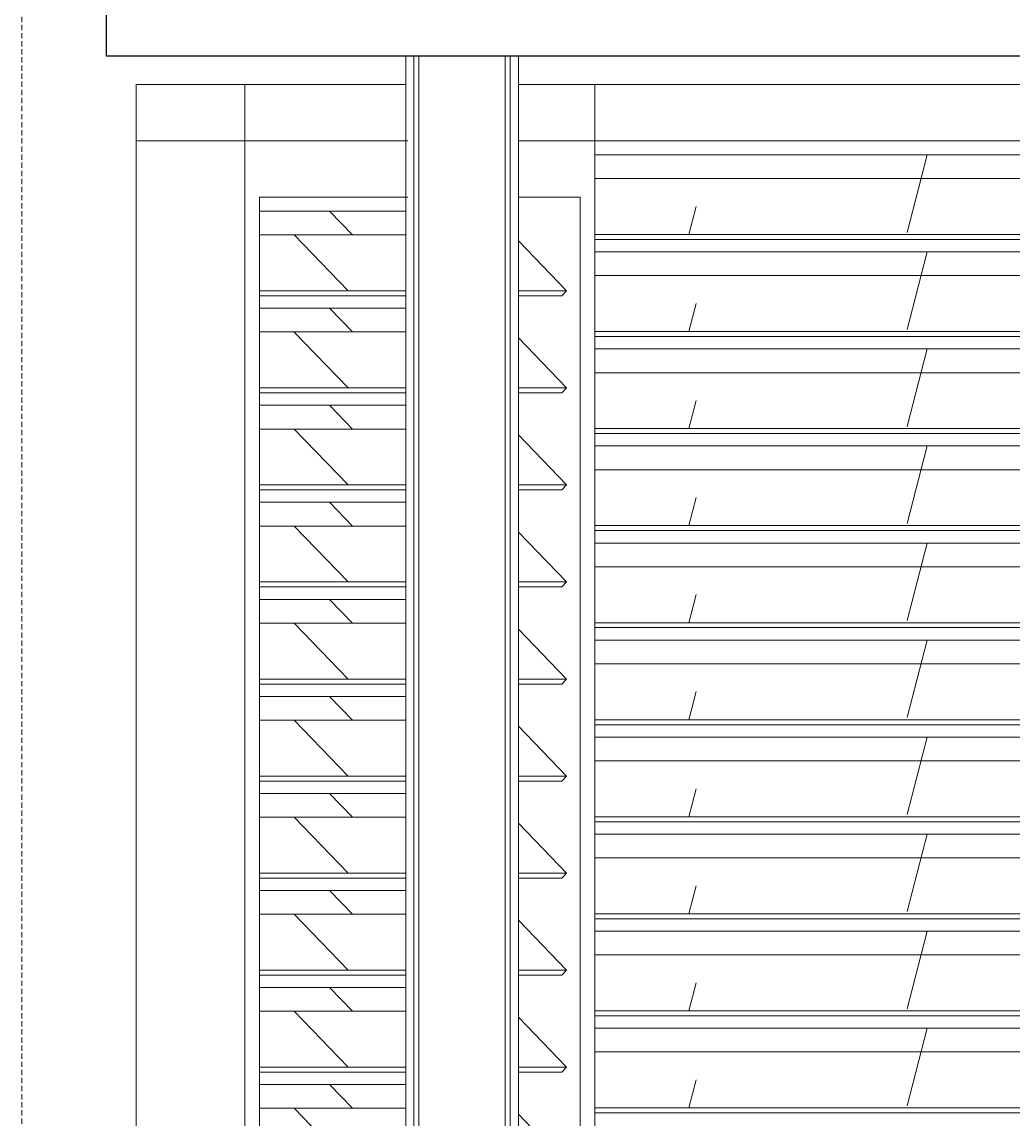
# Model space of a CAD drawing. Header units: inches. Extents: x -675 to 994, y 1246 to 1805.
# Drawn here: x -392.58 to -357.39, y 1519.52 to 1558.46 of the extents above; entities that cross this region are included whole.
import ezdxf

# ---------------------------------------------------------------- set-up
doc = ezdxf.new("R2010")
doc.units = ezdxf.units.IN
doc.header["$MEASUREMENT"] = 0
doc.linetypes.add('ALA - WALL BELOW', pattern=[0.28125, 0.1875, -0.09375])
for name, color, linetype, lineweight in [('A-DETL', 90, 'Continuous', 13), ('A-GENM', 13, 'Continuous', 18), ('A-ROOF', 132, 'Continuous', 25), ('S-COLS', 52, 'Continuous', 18)]:
    doc.layers.add(name, color=color, linetype=linetype, lineweight=lineweight)

# ---------------------------------------------------------------- blocks, each defined once
blk = doc.blocks.new('HSS - 4X4X1_2-3965038-Section F')
at = {"layer": 'S-COLS', "color": 10}
for p, q in [((-378.488, 1557.24), (-378.488, 1482.24)), ((-375.418, 1482.24), (-375.418, 1557.24))]:
    blk.add_line(p, q, dxfattribs=at)
blk = doc.blocks.new('STRUCT_rvt-1-Section F')
at = {"layer": 'S-COLS', "color": 10}
for p, q in [((-378.953, 1557.24), (-378.953, 1482.24)), ((-374.953, 1482.24), (-374.953, 1557.24))]:
    blk.add_line(p, q, dxfattribs=at)
at = {"color": 90, "lineweight": 30}
blk.add_blockref('HSS - 4X4X1_2-3965038-Section F', (0, 0), dxfattribs=at)
blk = doc.blocks.new('Shutters frame - 45 Louver - operable-5393396-Section F')
at = {"layer": 'A-GENM', "lineweight": 13}
h = blk.add_hatch(dxfattribs=at)
h.set_pattern_fill('FP_44', color=256, style=0, pattern_type=2)
h.set_pattern_definition([(0, (-380.846, 1550.894), (-2.732, 2.828), []), (134.007, (-380.846, 1550.894), (-7.5342, 5.65675), [3.932, -27.527]), (134.007, (-379.437, 1553.723), (-7.5342, 5.65675), [3.932, -27.527])])
h.paths.add_polyline_path([(-379.428, 1548.914), (-378.953, 1548.914), (-378.953, 1551.743), (-384.147, 1551.743), (-384.147, 1548.914), (-379.504, 1548.914)], flags=0)
h.paths.add_polyline_path([(-373.239, 1548.914), (-374.953, 1550.688), (-374.953, 1548.914), (-374.163, 1548.914)], flags=0)
h = blk.add_hatch(dxfattribs=at)
h.set_pattern_fill('FP_43', color=256, style=0, pattern_type=2)
h.set_pattern_definition([(180, (-379.565, 1548.26), (-2.732, -2.828), []), (225.993, (-379.565, 1548.26), (-3.39347, -5.6564), [3.932, -27.527]), (225.993, (-386.438, 1545.432), (-3.39347, -5.65641), [3.932, -27.527])])
h.paths.add_polyline_path([(-374.163, 1548.737), (-373.41, 1548.737), (-373.239, 1548.914), (-374.953, 1548.914), (-374.953, 1548.737)], flags=0)
h.paths.add_polyline_path([(-378.953, 1548.737), (-378.953, 1548.914), (-384.147, 1548.914), (-384.147, 1548.737), (-379.195, 1548.737)], flags=0)
h = blk.add_hatch(dxfattribs=at)
h.set_pattern_fill('FP_10', color=256, style=0, pattern_type=2)
h.set_pattern_definition([(0, (-380.846, 1547.45), (-2.732, 2.828), []), (134.007, (-380.846, 1547.45), (-7.5342, 5.65675), [3.932, -27.527]), (134.007, (-379.437, 1550.278), (-7.5342, 5.65675), [3.932, -27.527])])
h.paths.add_polyline_path([(-384.147, 1545.47), (-378.953, 1545.47), (-378.953, 1548.298), (-384.147, 1548.298), (-384.147, 1547.508)], flags=0)
h.paths.add_polyline_path([(-374.953, 1545.47), (-373.239, 1545.47), (-374.953, 1547.244)], flags=0)
h = blk.add_hatch(dxfattribs=at)
h.set_pattern_fill('FP_9', color=256, style=0, pattern_type=2)
h.set_pattern_definition([(180, (-379.565, 1544.816), (-2.732, -2.828), []), (225.993, (-379.565, 1544.816), (-3.39347, -5.6564), [3.932, -27.527]), (225.993, (-386.438, 1541.987), (-3.39347, -5.65641), [3.932, -27.527])])
h.paths.add_polyline_path([(-374.163, 1545.293), (-373.41, 1545.293), (-373.239, 1545.47), (-374.953, 1545.47), (-374.953, 1545.293)], flags=0)
h.paths.add_polyline_path([(-378.953, 1545.293), (-378.953, 1545.47), (-384.147, 1545.47), (-384.147, 1545.293), (-379.195, 1545.293)], flags=0)
h = blk.add_hatch(dxfattribs=at)
h.set_pattern_fill('FP_12', color=256, style=0, pattern_type=2)
h.set_pattern_definition([(0, (-380.846, 1544.005), (-2.732, 2.828), []), (134.007, (-380.846, 1544.005), (-7.5342, 5.65675), [3.932, -27.527]), (134.007, (-379.437, 1546.834), (-7.5342, 5.65675), [3.932, -27.527])])
h.paths.add_polyline_path([(-379.263, 1542.025), (-378.953, 1542.025), (-378.953, 1544.854), (-384.147, 1544.854), (-384.147, 1542.025), (-379.428, 1542.025)], flags=0)
h.paths.add_polyline_path([(-373.239, 1542.025), (-374.953, 1543.799), (-374.953, 1542.025), (-374.163, 1542.025)], flags=0)
h = blk.add_hatch(dxfattribs=at)
h.set_pattern_fill('FP_11', color=256, style=0, pattern_type=2)
h.set_pattern_definition([(180, (-379.565, 1541.371), (-2.732, -2.828), []), (225.993, (-379.565, 1541.371), (-3.39347, -5.6564), [3.932, -27.527]), (225.993, (-386.438, 1538.543), (-3.39347, -5.65641), [3.932, -27.527])])
h.paths.add_polyline_path([(-374.163, 1541.849), (-373.41, 1541.849), (-373.239, 1542.025), (-374.953, 1542.025), (-374.953, 1541.849)], flags=0)
h.paths.add_polyline_path([(-378.953, 1541.849), (-378.953, 1542.025), (-384.147, 1542.025), (-384.147, 1541.849), (-379.195, 1541.849)], flags=0)
h = blk.add_hatch(dxfattribs=at)
h.set_pattern_fill('FP_14', color=256, style=0, pattern_type=2)
h.set_pattern_definition([(0, (-380.846, 1540.561), (-2.732, 2.828), []), (134.007, (-380.846, 1540.561), (-7.5342, 5.65675), [3.932, -27.527]), (134.007, (-379.437, 1543.389), (-7.5342, 5.65675), [3.932, -27.527])])
h.paths.add_polyline_path([(-384.147, 1538.581), (-378.953, 1538.581), (-378.953, 1541.409), (-384.147, 1541.409), (-384.147, 1538.649)], flags=0)
h.paths.add_polyline_path([(-374.163, 1538.581), (-373.239, 1538.581), (-374.953, 1540.355), (-374.953, 1538.581)], flags=0)
h = blk.add_hatch(dxfattribs=at)
h.set_pattern_fill('FP_13', color=256, style=0, pattern_type=2)
h.set_pattern_definition([(180, (-379.565, 1537.927), (-2.732, -2.828), []), (225.993, (-379.565, 1537.927), (-3.39347, -5.6564), [3.932, -27.527]), (225.993, (-386.438, 1535.098), (-3.39347, -5.65641), [3.932, -27.527])])
h.paths.add_polyline_path([(-374.163, 1538.404), (-373.41, 1538.404), (-373.239, 1538.581), (-374.953, 1538.581), (-374.953, 1538.404)], flags=0)
h.paths.add_polyline_path([(-378.953, 1538.404), (-378.953, 1538.581), (-384.147, 1538.581), (-384.147, 1538.404), (-379.195, 1538.404)], flags=0)
h = blk.add_hatch(dxfattribs=at)
h.set_pattern_fill('FP_16', color=256, style=0, pattern_type=2)
h.set_pattern_definition([(0, (-380.846, 1537.116), (-2.732, 2.828), []), (134.007, (-380.846, 1537.116), (-7.5342, 5.65675), [3.932, -27.527]), (134.007, (-379.437, 1539.945), (-7.5342, 5.65675), [3.932, -27.527])])
h.paths.add_polyline_path([(-379.428, 1535.136), (-378.953, 1535.136), (-378.953, 1537.965), (-384.147, 1537.965), (-384.147, 1535.136), (-379.504, 1535.136)], flags=0)
h.paths.add_polyline_path([(-373.239, 1535.136), (-374.953, 1536.91), (-374.953, 1535.136), (-374.163, 1535.136)], flags=0)
h = blk.add_hatch(dxfattribs=at)
h.set_pattern_fill('FP_15', color=256, style=0, pattern_type=2)
h.set_pattern_definition([(180, (-379.565, 1534.482), (-2.732, -2.828), []), (225.993, (-379.565, 1534.482), (-3.39347, -5.6564), [3.932, -27.527]), (225.993, (-386.438, 1531.654), (-3.39347, -5.65641), [3.932, -27.527])])
h.paths.add_polyline_path([(-374.163, 1534.96), (-373.41, 1534.96), (-373.239, 1535.136), (-374.953, 1535.136), (-374.953, 1534.96)], flags=0)
h.paths.add_polyline_path([(-378.953, 1534.96), (-378.953, 1535.136), (-384.147, 1535.136), (-384.147, 1534.96), (-379.195, 1534.96)], flags=0)
h = blk.add_hatch(dxfattribs=at)
h.set_pattern_fill('FP_18', color=256, style=0, pattern_type=2)
h.set_pattern_definition([(0, (-380.846, 1533.672), (-2.732, 2.828), []), (134.007, (-380.846, 1533.672), (-7.5342, 5.65675), [3.932, -27.527]), (134.007, (-379.437, 1536.5), (-7.5342, 5.65675), [3.932, -27.527])])
h.paths.add_polyline_path([(-384.147, 1531.692), (-378.953, 1531.692), (-378.953, 1534.52), (-384.147, 1534.52)], flags=0)
h.paths.add_polyline_path([(-373.239, 1531.692), (-374.953, 1533.466), (-374.953, 1531.692), (-374.163, 1531.692)], flags=0)
h = blk.add_hatch(dxfattribs=at)
h.set_pattern_fill('FP_17', color=256, style=0, pattern_type=2)
h.set_pattern_definition([(180, (-379.565, 1531.038), (-2.732, -2.828), []), (225.993, (-379.565, 1531.038), (-3.39347, -5.6564), [3.932, -27.527]), (225.993, (-386.438, 1528.209), (-3.39347, -5.65641), [3.932, -27.527])])
h.paths.add_polyline_path([(-374.163, 1531.515), (-373.41, 1531.515), (-373.239, 1531.692), (-374.953, 1531.692), (-374.953, 1531.515)], flags=0)
h.paths.add_polyline_path([(-378.953, 1531.515), (-378.953, 1531.692), (-384.147, 1531.692), (-384.147, 1531.515), (-379.195, 1531.515)], flags=0)
h = blk.add_hatch(dxfattribs=at)
h.set_pattern_fill('FP_20', color=256, style=0, pattern_type=2)
h.set_pattern_definition([(0, (-380.846, 1530.227), (-2.732, 2.828), []), (134.007, (-380.846, 1530.227), (-7.5342, 5.65675), [3.932, -27.527]), (134.007, (-379.437, 1533.056), (-7.5342, 5.65675), [3.932, -27.527])])
h.paths.add_polyline_path([(-373.239, 1528.248), (-374.953, 1530.022), (-374.953, 1528.248), (-374.163, 1528.248)], flags=0)
h.paths.add_polyline_path([(-378.953, 1528.248), (-378.953, 1531.076), (-384.147, 1531.076), (-384.147, 1528.248), (-379.104, 1528.248)], flags=0)
h = blk.add_hatch(dxfattribs=at)
h.set_pattern_fill('FP_19', color=256, style=0, pattern_type=2)
h.set_pattern_definition([(180, (-379.565, 1527.593), (-2.732, -2.828), []), (225.993, (-379.565, 1527.593), (-3.39347, -5.6564), [3.932, -27.527]), (225.993, (-386.438, 1524.765), (-3.39347, -5.65641), [3.932, -27.527])])
h.paths.add_polyline_path([(-374.163, 1528.071), (-373.41, 1528.071), (-373.239, 1528.248), (-374.953, 1528.248), (-374.953, 1528.071)], flags=0)
h.paths.add_polyline_path([(-378.953, 1528.071), (-378.953, 1528.248), (-384.147, 1528.248), (-384.147, 1528.071), (-379.195, 1528.071)], flags=0)
h = blk.add_hatch(dxfattribs=at)
h.set_pattern_fill('FP_22', color=256, style=0, pattern_type=2)
h.set_pattern_definition([(0, (-380.846, 1526.783), (-2.732, 2.828), []), (134.007, (-380.846, 1526.783), (-7.5342, 5.65675), [3.932, -27.527]), (134.007, (-379.437, 1529.611), (-7.5342, 5.65675), [3.932, -27.527])])
h.paths.add_polyline_path([(-379.428, 1524.803), (-378.953, 1524.803), (-378.953, 1527.631), (-384.147, 1527.631), (-384.147, 1524.803), (-379.504, 1524.803)], flags=0)
h.paths.add_polyline_path([(-374.163, 1524.803), (-373.239, 1524.803), (-374.953, 1526.577), (-374.953, 1524.803)], flags=0)
h = blk.add_hatch(dxfattribs=at)
h.set_pattern_fill('FP_21', color=256, style=0, pattern_type=2)
h.set_pattern_definition([(180, (-379.565, 1524.149), (-2.732, -2.828), []), (225.993, (-379.565, 1524.149), (-3.39347, -5.6564), [3.932, -27.527]), (225.993, (-386.438, 1521.321), (-3.39347, -5.65641), [3.932, -27.527])])
h.paths.add_polyline_path([(-374.163, 1524.626), (-373.41, 1524.626), (-373.239, 1524.803), (-374.953, 1524.803), (-374.953, 1524.626)], flags=0)
h.paths.add_polyline_path([(-378.953, 1524.626), (-378.953, 1524.803), (-384.147, 1524.803), (-384.147, 1524.626), (-379.195, 1524.626)], flags=0)
h = blk.add_hatch(dxfattribs=at)
h.set_pattern_fill('FP_24', color=256, style=0, pattern_type=2)
h.set_pattern_definition([(0, (-380.846, 1523.339), (-2.732, 2.828), []), (134.007, (-380.846, 1523.339), (-7.5342, 5.65675), [3.932, -27.527]), (134.007, (-379.437, 1526.167), (-7.5342, 5.65675), [3.932, -27.527])])
h.paths.add_polyline_path([(-379.428, 1521.359), (-378.953, 1521.359), (-378.953, 1524.187), (-384.147, 1524.187), (-384.147, 1521.359), (-379.504, 1521.359)], flags=0)
h.paths.add_polyline_path([(-373.239, 1521.359), (-374.953, 1523.133), (-374.953, 1521.359), (-374.163, 1521.359)], flags=0)
h = blk.add_hatch(dxfattribs=at)
h.set_pattern_fill('FP_23', color=256, style=0, pattern_type=2)
h.set_pattern_definition([(180, (-379.565, 1520.705), (-2.732, -2.828), []), (225.993, (-379.565, 1520.705), (-3.39347, -5.6564), [3.932, -27.527]), (225.993, (-386.438, 1517.876), (-3.39347, -5.65641), [3.932, -27.527])])
h.paths.add_polyline_path([(-374.163, 1521.182), (-373.41, 1521.182), (-373.239, 1521.359), (-374.953, 1521.359), (-374.953, 1521.182)], flags=0)
h.paths.add_polyline_path([(-378.953, 1521.182), (-378.953, 1521.359), (-384.147, 1521.359), (-384.147, 1521.182), (-379.195, 1521.182)], flags=0)
h = blk.add_hatch(dxfattribs=at)
h.set_pattern_fill('FP_26', color=256, style=0, pattern_type=2)
h.set_pattern_definition([(0, (-380.846, 1519.894), (-2.732, 2.828), []), (134.007, (-380.846, 1519.894), (-7.5342, 5.65675), [3.932, -27.527]), (134.007, (-379.437, 1522.723), (-7.5342, 5.65675), [3.932, -27.527])])
h.paths.add_polyline_path([(-379.428, 1517.914), (-378.953, 1517.914), (-378.953, 1520.743), (-384.147, 1520.743), (-384.147, 1517.914), (-379.504, 1517.914)], flags=0)
h.paths.add_polyline_path([(-373.239, 1517.914), (-374.953, 1519.688), (-374.953, 1517.914), (-374.163, 1517.914)], flags=0)
for p, q in [((-384.664, 1554.24), (-388.528, 1554.24)), ((-388.528, 1554.24), (-388.528, 1484.24)), ((-384.664, 1484.24), (-384.664, 1554.24)), ((-384.664, 1554.24), (-378.875, 1554.24)), ((-374.955, 1554.24), (-372.241, 1554.24)), ((-372.241, 1554.24), (-372.241, 1484.24)), ((-384.147, 1552.24), (-384.147, 1486.24)), ((-378.875, 1552.24), (-384.147, 1552.24)), ((-372.759, 1552.24), (-374.953, 1552.24)), ((-372.759, 1486.24), (-372.759, 1552.24)), ((-384.151, 1551.743), (-378.953, 1551.743)), ((-374.953, 1550.688), (-373.239, 1548.914)), ((-378.953, 1548.914), (-384.147, 1548.914)), ((-378.953, 1548.737), (-384.147, 1548.737)), ((-373.239, 1548.914), (-374.953, 1548.914)), ((-373.41, 1548.737), (-374.953, 1548.737)), ((-373.239, 1548.914), (-373.41, 1548.737)), ((-384.147, 1548.298), (-378.953, 1548.298)), ((-374.953, 1547.244), (-373.239, 1545.47)), ((-378.953, 1545.47), (-384.147, 1545.47)), ((-378.953, 1545.293), (-384.147, 1545.293)), ((-373.239, 1545.47), (-374.953, 1545.47)), ((-373.41, 1545.293), (-374.953, 1545.293)), ((-373.239, 1545.47), (-373.41, 1545.293)), ((-384.147, 1544.854), (-378.953, 1544.854)), ((-374.953, 1543.799), (-373.239, 1542.025)), ((-378.953, 1542.025), (-384.147, 1542.025)), ((-378.953, 1541.849), (-384.147, 1541.849)), ((-373.239, 1542.025), (-374.953, 1542.025)), ((-373.41, 1541.849), (-374.953, 1541.849)), ((-373.239, 1542.025), (-373.41, 1541.849)), ((-384.147, 1541.409), (-378.953, 1541.409)), ((-374.953, 1540.355), (-373.239, 1538.581)), ((-378.953, 1538.581), (-384.147, 1538.581)), ((-378.953, 1538.404), (-384.147, 1538.404)), ((-373.239, 1538.581), (-374.953, 1538.581)), ((-373.41, 1538.404), (-374.953, 1538.404)), ((-373.239, 1538.581), (-373.41, 1538.404)), ((-384.147, 1537.965), (-378.953, 1537.965)), ((-374.953, 1536.91), (-373.239, 1535.136)), ((-378.953, 1535.136), (-384.147, 1535.136)), ((-373.239, 1535.136), (-374.953, 1535.136)), ((-373.239, 1535.136), (-373.41, 1534.96)), ((-378.953, 1534.96), (-384.147, 1534.96)), ((-373.41, 1534.96), (-374.953, 1534.96)), ((-384.147, 1534.52), (-378.953, 1534.52)), ((-374.953, 1533.466), (-373.239, 1531.692)), ((-378.953, 1531.692), (-384.147, 1531.692)), ((-373.239, 1531.692), (-374.953, 1531.692)), ((-373.239, 1531.692), (-373.41, 1531.515)), ((-378.953, 1531.515), (-384.147, 1531.515)), ((-373.41, 1531.515), (-374.953, 1531.515)), ((-384.147, 1531.076), (-378.953, 1531.076)), ((-374.953, 1530.022), (-373.239, 1528.248)), ((-378.953, 1528.248), (-384.147, 1528.248)), ((-373.239, 1528.248), (-374.953, 1528.248)), ((-373.239, 1528.248), (-373.41, 1528.071)), ((-378.953, 1528.071), (-384.147, 1528.071)), ((-373.41, 1528.071), (-374.953, 1528.071)), ((-384.147, 1527.631), (-378.953, 1527.631)), ((-374.953, 1526.577), (-373.239, 1524.803)), ((-378.953, 1524.803), (-384.147, 1524.803)), ((-378.953, 1524.626), (-384.147, 1524.626)), ((-373.239, 1524.803), (-374.953, 1524.803)), ((-373.41, 1524.626), (-374.953, 1524.626)), ((-373.239, 1524.803), (-373.41, 1524.626)), ((-384.147, 1524.187), (-378.953, 1524.187)), ((-374.953, 1523.133), (-373.239, 1521.359)), ((-378.953, 1521.359), (-384.147, 1521.359)), ((-378.953, 1521.182), (-384.147, 1521.182)), ((-373.239, 1521.359), (-374.953, 1521.359)), ((-373.41, 1521.182), (-374.953, 1521.182)), ((-373.239, 1521.359), (-373.41, 1521.182)), ((-384.147, 1520.743), (-378.953, 1520.743)), ((-374.953, 1519.688), (-373.239, 1517.914))]:
    blk.add_line(p, q, dxfattribs=at)
blk = doc.blocks.new('HSS-Hollow Structural Section-Column - HSS4X4X5_16-6060331-Section F')
at = {"layer": 'S-COLS'}
for p, q in [((-355.578, 1557.24), (-355.578, 1482.24)), ((-355.287, 1557.24), (-355.287, 1482.24)), ((-351.869, 1482.24), (-351.869, 1557.24)), ((-351.578, 1482.24), (-351.578, 1557.24))]:
    blk.add_line(p, q, dxfattribs=at)
blk = doc.blocks.new('Shutters frame - 45 Louver - operable-V13-Section F')
at = {"layer": 'A-GENM', "lineweight": 13}
h = blk.add_hatch(dxfattribs=at)
h.set_pattern_fill('FP_136', color=256, style=0, pattern_type=2)
h.set_pattern_definition([(180, (-352.937, 1552.894), (-0.732, 2.828), []), (75.49, (-352.937, 1552.894), (8.2213, 1.908), [2.922, -20.451]), (75.49, (-367.659, 1555.723), (8.2213, 1.9079), [2.922, -20.451])])
h.paths.add_polyline_path([(-332.327, 1550.914), (-332.327, 1553.743), (-351.578, 1553.743), (-351.578, 1550.914), (-338.539, 1550.914)], flags=0)
h.paths.add_polyline_path([(-370.925, 1550.914), (-355.578, 1550.914), (-355.578, 1553.743), (-372.241, 1553.743), (-372.241, 1550.914)], flags=0)
h = blk.add_hatch(dxfattribs=at)
h.set_pattern_fill('FP_135', color=256, style=0, pattern_type=2)
h.set_pattern_definition([(0, (-353.28, 1550.26), (-0.732, -2.828), []), (284.51, (-353.28, 1550.26), (-5.2932, -9.4053), [2.922, -20.451]), (284.51, (-337.093, 1547.432), (-5.2932, -9.4053), [2.922, -20.451])])
h.paths.add_polyline_path([(-351.578, 1550.737), (-332.327, 1550.737), (-332.327, 1550.914), (-351.578, 1550.914)], flags=0)
h.paths.add_polyline_path([(-370.925, 1550.737), (-355.578, 1550.737), (-355.578, 1550.914), (-372.241, 1550.914), (-372.241, 1550.737)], flags=0)
h = blk.add_hatch(dxfattribs=at)
h.set_pattern_fill('FP_102', color=256, style=0, pattern_type=2)
h.set_pattern_definition([(180, (-352.937, 1549.45), (-0.732, 2.828), []), (75.49, (-352.937, 1549.45), (8.2213, 1.908), [2.922, -20.451]), (75.49, (-367.659, 1552.278), (8.2213, 1.9079), [2.922, -20.451])])
h.paths.add_polyline_path([(-332.327, 1547.47), (-332.327, 1550.298), (-351.578, 1550.298), (-351.578, 1547.47), (-338.539, 1547.47)], flags=0)
h.paths.add_polyline_path([(-370.925, 1547.47), (-355.578, 1547.47), (-355.578, 1550.298), (-372.241, 1550.298), (-372.241, 1547.47)], flags=0)
h = blk.add_hatch(dxfattribs=at)
h.set_pattern_fill('FP_101', color=256, style=0, pattern_type=2)
h.set_pattern_definition([(0, (-353.28, 1546.816), (-0.732, -2.828), []), (284.51, (-353.28, 1546.816), (-5.2932, -9.4053), [2.922, -20.451]), (284.51, (-337.093, 1543.987), (-5.2932, -9.4053), [2.922, -20.451])])
h.paths.add_polyline_path([(-355.578, 1547.293), (-355.578, 1547.47), (-372.241, 1547.47), (-372.241, 1547.293), (-364.448, 1547.293)], flags=0)
h.paths.add_polyline_path([(-332.327, 1547.293), (-332.327, 1547.47), (-351.578, 1547.47), (-351.578, 1547.293), (-338.539, 1547.293)], flags=0)
h = blk.add_hatch(dxfattribs=at)
h.set_pattern_fill('FP_104', color=256, style=0, pattern_type=2)
h.set_pattern_definition([(180, (-352.937, 1546.005), (-0.732, 2.828), []), (75.49, (-352.937, 1546.005), (8.2213, 1.908), [2.922, -20.451]), (75.49, (-367.659, 1548.834), (8.2213, 1.9079), [2.922, -20.451])])
h.paths.add_polyline_path([(-332.327, 1544.025), (-332.327, 1546.854), (-351.578, 1546.854), (-351.578, 1544.025), (-338.539, 1544.025)], flags=0)
h.paths.add_polyline_path([(-370.925, 1544.025), (-355.578, 1544.025), (-355.578, 1546.854), (-372.241, 1546.854), (-372.241, 1544.025)], flags=0)
h = blk.add_hatch(dxfattribs=at)
h.set_pattern_fill('FP_103', color=256, style=0, pattern_type=2)
h.set_pattern_definition([(0, (-353.28, 1543.371), (-0.732, -2.828), []), (284.51, (-353.28, 1543.371), (-5.2932, -9.4053), [2.922, -20.451]), (284.51, (-337.093, 1540.543), (-5.2932, -9.4053), [2.922, -20.451])])
h.paths.add_polyline_path([(-355.578, 1543.849), (-355.578, 1544.025), (-372.241, 1544.025), (-372.241, 1543.849), (-364.448, 1543.849)], flags=0)
h.paths.add_polyline_path([(-332.327, 1543.849), (-332.327, 1544.025), (-351.578, 1544.025), (-351.578, 1543.849), (-338.539, 1543.849)], flags=0)
h = blk.add_hatch(dxfattribs=at)
h.set_pattern_fill('FP_106', color=256, style=0, pattern_type=2)
h.set_pattern_definition([(180, (-352.937, 1542.561), (-0.732, 2.828), []), (75.49, (-352.937, 1542.561), (8.2213, 1.908), [2.922, -20.451]), (75.49, (-367.659, 1545.389), (8.2213, 1.9079), [2.922, -20.451])])
h.paths.add_polyline_path([(-332.327, 1540.581), (-332.327, 1543.409), (-351.578, 1543.409), (-351.578, 1540.581), (-338.539, 1540.581)], flags=0)
h.paths.add_polyline_path([(-370.925, 1540.581), (-355.578, 1540.581), (-355.578, 1543.409), (-372.241, 1543.409), (-372.241, 1540.581)], flags=0)
h = blk.add_hatch(dxfattribs=at)
h.set_pattern_fill('FP_105', color=256, style=0, pattern_type=2)
h.set_pattern_definition([(0, (-353.28, 1539.927), (-0.732, -2.828), []), (284.51, (-353.28, 1539.927), (-5.2932, -9.4053), [2.922, -20.451]), (284.51, (-337.093, 1537.098), (-5.2932, -9.4053), [2.922, -20.451])])
h.paths.add_polyline_path([(-355.578, 1540.404), (-355.578, 1540.581), (-372.241, 1540.581), (-372.241, 1540.404), (-364.448, 1540.404)], flags=0)
h.paths.add_polyline_path([(-332.327, 1540.404), (-332.327, 1540.581), (-351.578, 1540.581), (-351.578, 1540.404), (-338.539, 1540.404)], flags=0)
h = blk.add_hatch(dxfattribs=at)
h.set_pattern_fill('FP_108', color=256, style=0, pattern_type=2)
h.set_pattern_definition([(180, (-352.937, 1539.116), (-0.732, 2.828), []), (75.49, (-352.937, 1539.116), (8.2213, 1.908), [2.922, -20.451]), (75.49, (-367.659, 1541.945), (8.2213, 1.9079), [2.922, -20.451])])
h.paths.add_polyline_path([(-332.327, 1537.136), (-332.327, 1539.965), (-351.578, 1539.965), (-351.578, 1537.136), (-338.539, 1537.136)], flags=0)
h.paths.add_polyline_path([(-370.925, 1537.136), (-355.578, 1537.136), (-355.578, 1539.965), (-372.241, 1539.965), (-372.241, 1537.136)], flags=0)
h = blk.add_hatch(dxfattribs=at)
h.set_pattern_fill('FP_107', color=256, style=0, pattern_type=2)
h.set_pattern_definition([(0, (-353.28, 1536.482), (-0.732, -2.828), []), (284.51, (-353.28, 1536.482), (-5.2932, -9.4053), [2.922, -20.451]), (284.51, (-337.093, 1533.654), (-5.2932, -9.4053), [2.922, -20.451])])
h.paths.add_polyline_path([(-355.578, 1536.96), (-355.578, 1537.136), (-372.241, 1537.136), (-372.241, 1536.96), (-364.448, 1536.96)], flags=0)
h.paths.add_polyline_path([(-332.327, 1536.96), (-332.327, 1537.136), (-351.578, 1537.136), (-351.578, 1536.96), (-338.539, 1536.96)], flags=0)
h = blk.add_hatch(dxfattribs=at)
h.set_pattern_fill('FP_110', color=256, style=0, pattern_type=2)
h.set_pattern_definition([(180, (-352.937, 1535.672), (-0.732, 2.828), []), (75.49, (-352.937, 1535.672), (8.2213, 1.908), [2.922, -20.451]), (75.49, (-367.659, 1538.5), (8.2213, 1.9079), [2.922, -20.451])])
h.paths.add_polyline_path([(-332.327, 1533.692), (-332.327, 1536.52), (-351.578, 1536.52), (-351.578, 1533.692), (-338.539, 1533.692)], flags=0)
h.paths.add_polyline_path([(-370.925, 1533.692), (-355.578, 1533.692), (-355.578, 1536.52), (-372.241, 1536.52), (-372.241, 1533.692)], flags=0)
h = blk.add_hatch(dxfattribs=at)
h.set_pattern_fill('FP_109', color=256, style=0, pattern_type=2)
h.set_pattern_definition([(0, (-353.28, 1533.038), (-0.732, -2.828), []), (284.51, (-353.28, 1533.038), (-5.2932, -9.4053), [2.922, -20.451]), (284.51, (-337.093, 1530.209), (-5.2932, -9.4053), [2.922, -20.451])])
h.paths.add_polyline_path([(-355.578, 1533.515), (-355.578, 1533.692), (-372.241, 1533.692), (-372.241, 1533.515), (-364.448, 1533.515)], flags=0)
h.paths.add_polyline_path([(-332.327, 1533.515), (-332.327, 1533.692), (-351.578, 1533.692), (-351.578, 1533.515), (-338.539, 1533.515)], flags=0)
h = blk.add_hatch(dxfattribs=at)
h.set_pattern_fill('FP_112', color=256, style=0, pattern_type=2)
h.set_pattern_definition([(180, (-352.937, 1532.227), (-0.732, 2.828), []), (75.49, (-352.937, 1532.227), (8.2213, 1.908), [2.922, -20.451]), (75.49, (-367.659, 1535.056), (8.2213, 1.9079), [2.922, -20.451])])
h.paths.add_polyline_path([(-332.327, 1530.248), (-332.327, 1533.076), (-351.578, 1533.076), (-351.578, 1530.248), (-338.539, 1530.248)], flags=0)
h.paths.add_polyline_path([(-370.925, 1530.248), (-355.578, 1530.248), (-355.578, 1533.076), (-372.241, 1533.076), (-372.241, 1530.248)], flags=0)
h = blk.add_hatch(dxfattribs=at)
h.set_pattern_fill('FP_111', color=256, style=0, pattern_type=2)
h.set_pattern_definition([(0, (-353.28, 1529.593), (-0.732, -2.828), []), (284.51, (-353.28, 1529.593), (-5.2932, -9.4053), [2.922, -20.451]), (284.51, (-337.093, 1526.765), (-5.2932, -9.4053), [2.922, -20.451])])
h.paths.add_polyline_path([(-355.578, 1530.071), (-355.578, 1530.248), (-372.241, 1530.248), (-372.241, 1530.071), (-364.448, 1530.071)], flags=0)
h.paths.add_polyline_path([(-332.327, 1530.071), (-332.327, 1530.248), (-351.578, 1530.248), (-351.578, 1530.071), (-338.539, 1530.071)], flags=0)
h = blk.add_hatch(dxfattribs=at)
h.set_pattern_fill('FP_114', color=256, style=0, pattern_type=2)
h.set_pattern_definition([(180, (-352.937, 1528.783), (-0.732, 2.828), []), (75.49, (-352.937, 1528.783), (8.2213, 1.908), [2.922, -20.451]), (75.49, (-367.659, 1531.611), (8.2213, 1.9079), [2.922, -20.451])])
h.paths.add_polyline_path([(-332.327, 1526.803), (-332.327, 1529.631), (-351.578, 1529.631), (-351.578, 1526.803), (-338.539, 1526.803)], flags=0)
h.paths.add_polyline_path([(-370.925, 1526.803), (-355.578, 1526.803), (-355.578, 1529.631), (-372.241, 1529.631), (-372.241, 1526.803)], flags=0)
h = blk.add_hatch(dxfattribs=at)
h.set_pattern_fill('FP_113', color=256, style=0, pattern_type=2)
h.set_pattern_definition([(0, (-353.28, 1526.149), (-0.732, -2.828), []), (284.51, (-353.28, 1526.149), (-5.2932, -9.4053), [2.922, -20.451]), (284.51, (-337.093, 1523.321), (-5.2932, -9.4053), [2.922, -20.451])])
h.paths.add_polyline_path([(-372.241, 1526.626), (-355.578, 1526.626), (-355.578, 1526.803), (-372.241, 1526.803)], flags=0)
h.paths.add_polyline_path([(-351.493, 1526.626), (-335.279, 1526.626), (-335.279, 1526.74), (-332.327, 1526.74), (-332.327, 1526.803), (-351.578, 1526.803), (-351.578, 1526.626)], flags=0)
h = blk.add_hatch(dxfattribs=at)
h.set_pattern_fill('FP_116', color=256, style=0, pattern_type=2)
h.set_pattern_definition([(180, (-352.937, 1525.339), (-0.732, 2.828), []), (75.49, (-352.937, 1525.339), (8.2213, 1.908), [2.922, -20.451]), (75.49, (-367.659, 1528.167), (8.2213, 1.9079), [2.922, -20.451])])
h.paths.add_polyline_path([(-335.279, 1523.359), (-335.279, 1526.187), (-351.578, 1526.187), (-351.578, 1523.359), (-338.539, 1523.359)], flags=0)
h.paths.add_polyline_path([(-370.925, 1523.359), (-355.578, 1523.359), (-355.578, 1526.187), (-372.241, 1526.187), (-372.241, 1523.359)], flags=0)
h = blk.add_hatch(dxfattribs=at)
h.set_pattern_fill('FP_115', color=256, style=0, pattern_type=2)
h.set_pattern_definition([(0, (-353.28, 1522.705), (-0.732, -2.828), []), (284.51, (-353.28, 1522.705), (-5.2932, -9.4053), [2.922, -20.451]), (284.51, (-337.093, 1519.876), (-5.2932, -9.4053), [2.922, -20.451])])
h.paths.add_polyline_path([(-355.578, 1523.182), (-355.578, 1523.359), (-372.241, 1523.359), (-372.241, 1523.182), (-364.448, 1523.182)], flags=0)
h.paths.add_polyline_path([(-335.279, 1523.182), (-335.279, 1523.359), (-351.578, 1523.359), (-351.578, 1523.182), (-338.539, 1523.182)], flags=0)
h = blk.add_hatch(dxfattribs=at)
h.set_pattern_fill('FP_118', color=256, style=0, pattern_type=2)
h.set_pattern_definition([(180, (-352.937, 1521.894), (-0.732, 2.828), []), (75.49, (-352.937, 1521.894), (8.2213, 1.908), [2.922, -20.451]), (75.49, (-367.659, 1524.723), (8.2213, 1.9079), [2.922, -20.451])])
h.paths.add_polyline_path([(-335.279, 1519.914), (-335.279, 1522.743), (-351.578, 1522.743), (-351.578, 1519.914), (-338.539, 1519.914)], flags=0)
h.paths.add_polyline_path([(-370.925, 1519.914), (-355.578, 1519.914), (-355.578, 1522.743), (-372.241, 1522.743), (-372.241, 1519.914)], flags=0)
h = blk.add_hatch(dxfattribs=at)
h.set_pattern_fill('FP_117', color=256, style=0, pattern_type=2)
h.set_pattern_definition([(0, (-353.28, 1519.26), (-0.732, -2.828), []), (284.51, (-353.28, 1519.26), (-5.2932, -9.4053), [2.922, -20.451]), (284.51, (-337.093, 1516.432), (-5.2932, -9.4053), [2.922, -20.451])])
h.paths.add_polyline_path([(-355.578, 1519.737), (-355.578, 1519.914), (-372.241, 1519.914), (-372.241, 1519.737), (-364.448, 1519.737)], flags=0)
h.paths.add_polyline_path([(-335.279, 1519.737), (-335.279, 1519.914), (-351.578, 1519.914), (-351.578, 1519.737), (-338.539, 1519.737)], flags=0)
for p, q in [((-372.241, 1556.24), (-355.578, 1556.24)), ((-355.578, 1554.24), (-372.241, 1554.24)), ((-372.241, 1553.743), (-355.578, 1553.743)), ((-355.578, 1550.914), (-372.241, 1550.914)), ((-355.578, 1550.737), (-372.241, 1550.737)), ((-372.241, 1550.298), (-355.578, 1550.298)), ((-355.578, 1547.47), (-372.241, 1547.47)), ((-355.578, 1547.293), (-372.241, 1547.293)), ((-372.241, 1546.854), (-355.578, 1546.854)), ((-355.578, 1544.025), (-372.241, 1544.025)), ((-355.578, 1543.849), (-372.241, 1543.849)), ((-372.241, 1543.409), (-355.578, 1543.409)), ((-355.578, 1540.581), (-372.241, 1540.581)), ((-355.578, 1540.404), (-372.241, 1540.404)), ((-372.241, 1539.965), (-355.578, 1539.965)), ((-355.578, 1537.136), (-372.241, 1537.136)), ((-355.578, 1536.96), (-372.241, 1536.96)), ((-372.241, 1536.52), (-355.578, 1536.52)), ((-355.578, 1533.692), (-372.241, 1533.692)), ((-355.578, 1533.515), (-372.241, 1533.515)), ((-372.241, 1533.076), (-355.578, 1533.076)), ((-355.578, 1530.248), (-372.241, 1530.248)), ((-355.578, 1530.071), (-372.241, 1530.071)), ((-372.241, 1529.631), (-355.578, 1529.631)), ((-355.578, 1526.803), (-372.241, 1526.803)), ((-355.578, 1526.626), (-372.241, 1526.626)), ((-372.241, 1526.187), (-355.578, 1526.187)), ((-355.578, 1523.359), (-372.241, 1523.359)), ((-355.578, 1523.182), (-372.241, 1523.182)), ((-372.241, 1522.743), (-355.578, 1522.743)), ((-355.578, 1519.914), (-372.241, 1519.914)), ((-355.578, 1519.737), (-372.241, 1519.737))]:
    blk.add_line(p, q, dxfattribs=at)
blk = doc.blocks.new('Shutters frame - 45 Louver - operable-V14-Section F')
at = {"layer": 'A-GENM', "lineweight": 13}
h = blk.add_hatch(dxfattribs=at)
h.set_pattern_fill('FP_156', color=256, style=0, pattern_type=2)
h.set_pattern_definition([(180, (-380.846, 1552.894), (2.732, 2.828), []), (134.007, (-380.846, 1552.894), (-5.39225, 7.7257), [3.932, -27.527]), (134.007, (-387.719, 1555.723), (-5.39225, 7.7257), [3.932, -27.527])])
h.paths.add_polyline_path([(-384.147, 1551.743), (-378.953, 1551.743), (-378.953, 1552.24), (-384.147, 1552.24)], flags=0)
h = blk.add_hatch(dxfattribs=at)
h.set_pattern_fill('FP_139', color=256, style=0, pattern_type=2)
h.set_pattern_definition([(180, (-380.846, 1549.45), (2.732, 2.828), []), (134.007, (-380.846, 1549.45), (-5.39225, 7.7257), [3.932, -27.527]), (134.007, (-387.719, 1552.278), (-5.39225, 7.7257), [3.932, -27.527])])
h.paths.add_polyline_path([(-384.147, 1548.298), (-378.953, 1548.298), (-378.953, 1548.737), (-384.147, 1548.737)], flags=0)
h = blk.add_hatch(dxfattribs=at)
h.set_pattern_fill('FP_140', color=256, style=0, pattern_type=2)
h.set_pattern_definition([(180, (-380.846, 1546.005), (2.732, 2.828), []), (134.007, (-380.846, 1546.005), (-5.39225, 7.7257), [3.932, -27.527]), (134.007, (-387.719, 1548.834), (-5.39225, 7.7257), [3.932, -27.527])])
h.paths.add_polyline_path([(-384.147, 1544.854), (-378.953, 1544.854), (-378.953, 1545.293), (-384.147, 1545.293)], flags=0)
h = blk.add_hatch(dxfattribs=at)
h.set_pattern_fill('FP_141', color=256, style=0, pattern_type=2)
h.set_pattern_definition([(180, (-380.846, 1542.561), (2.732, 2.828), []), (134.007, (-380.846, 1542.561), (-5.39225, 7.7257), [3.932, -27.527]), (134.007, (-387.719, 1545.389), (-5.39225, 7.7257), [3.932, -27.527])])
h.paths.add_polyline_path([(-384.147, 1541.409), (-378.953, 1541.409), (-378.953, 1541.849), (-384.147, 1541.849)], flags=0)
h = blk.add_hatch(dxfattribs=at)
h.set_pattern_fill('FP_142', color=256, style=0, pattern_type=2)
h.set_pattern_definition([(180, (-380.846, 1539.116), (2.732, 2.828), []), (134.007, (-380.846, 1539.116), (-5.39225, 7.7257), [3.932, -27.527]), (134.007, (-387.719, 1541.945), (-5.39225, 7.7257), [3.932, -27.527])])
h.paths.add_polyline_path([(-384.147, 1537.965), (-378.953, 1537.965), (-378.953, 1538.404), (-384.147, 1538.404)], flags=0)
h = blk.add_hatch(dxfattribs=at)
h.set_pattern_fill('FP_143', color=256, style=0, pattern_type=2)
h.set_pattern_definition([(180, (-380.846, 1535.672), (2.732, 2.828), []), (134.007, (-380.846, 1535.672), (-5.39225, 7.7257), [3.932, -27.527]), (134.007, (-387.719, 1538.5), (-5.39225, 7.7257), [3.932, -27.527])])
h.paths.add_polyline_path([(-384.147, 1534.52), (-378.953, 1534.52), (-378.953, 1534.96), (-384.147, 1534.96)], flags=0)
h = blk.add_hatch(dxfattribs=at)
h.set_pattern_fill('FP_144', color=256, style=0, pattern_type=2)
h.set_pattern_definition([(180, (-380.846, 1532.227), (2.732, 2.828), []), (134.007, (-380.846, 1532.227), (-5.39225, 7.7257), [3.932, -27.527]), (134.007, (-387.719, 1535.056), (-5.39225, 7.7257), [3.932, -27.527])])
h.paths.add_polyline_path([(-384.147, 1531.076), (-378.953, 1531.076), (-378.953, 1531.515), (-384.147, 1531.515)], flags=0)
h = blk.add_hatch(dxfattribs=at)
h.set_pattern_fill('FP_145', color=256, style=0, pattern_type=2)
h.set_pattern_definition([(180, (-380.846, 1528.783), (2.732, 2.828), []), (134.007, (-380.846, 1528.783), (-5.39225, 7.7257), [3.932, -27.527]), (134.007, (-387.719, 1531.611), (-5.39225, 7.7257), [3.932, -27.527])])
h.paths.add_polyline_path([(-384.147, 1527.631), (-378.953, 1527.631), (-378.953, 1528.071), (-384.147, 1528.071)], flags=0)
h = blk.add_hatch(dxfattribs=at)
h.set_pattern_fill('FP_146', color=256, style=0, pattern_type=2)
h.set_pattern_definition([(180, (-380.846, 1525.339), (2.732, 2.828), []), (134.007, (-380.846, 1525.339), (-5.39225, 7.7257), [3.932, -27.527]), (134.007, (-387.719, 1528.167), (-5.39225, 7.7257), [3.932, -27.527])])
h.paths.add_polyline_path([(-384.147, 1524.187), (-378.953, 1524.187), (-378.953, 1524.626), (-384.147, 1524.626)], flags=0)
h = blk.add_hatch(dxfattribs=at)
h.set_pattern_fill('FP_147', color=256, style=0, pattern_type=2)
h.set_pattern_definition([(180, (-380.846, 1521.894), (2.732, 2.828), []), (134.007, (-380.846, 1521.894), (-5.39225, 7.7257), [3.932, -27.527]), (134.007, (-387.719, 1524.723), (-5.39225, 7.7257), [3.932, -27.527])])
h.paths.add_polyline_path([(-383.879, 1520.743), (-378.953, 1520.743), (-378.953, 1521.182), (-384.147, 1521.182), (-384.147, 1520.743)], flags=0)
for p, q in [((-384.664, 1556.24), (-388.528, 1556.24)), ((-388.528, 1556.24), (-388.528, 1554.24)), ((-384.664, 1554.24), (-384.664, 1556.24)), ((-384.664, 1556.24), (-378.953, 1556.24)), ((-374.954, 1556.24), (-372.241, 1556.24)), ((-372.241, 1556.24), (-372.241, 1554.24))]:
    blk.add_line(p, q, dxfattribs=at)

msp = doc.modelspace()

# ---------------------------------------------------------------- linework, layer by layer
at = {"layer": 'A-DETL', "linetype": 'ALA - WALL BELOW', "lineweight": 18}
msp.add_line((-392.578, 1688.304), (-392.578, 1272.159), dxfattribs=at)
at = {"layer": 'A-ROOF'}
for p, q in [((-389.578, 1557.24), (-389.578, 1581.24)), ((-196.375, 1557.24), (-389.578, 1557.24))]:
    msp.add_line(p, q, dxfattribs=at)

# ---------------------------------------------------------------- block references
at = {"lineweight": 5}
msp.add_blockref('STRUCT_rvt-1-Section F', (0, 0), dxfattribs=at)
at = {"layer": 'A-GENM'}
for name in ['Shutters frame - 45 Louver - operable-V14-Section F', 'Shutters frame - 45 Louver - operable-V13-Section F', 'Shutters frame - 45 Louver - operable-5393396-Section F']:
    msp.add_blockref(name, (0, 0), dxfattribs=at)
at = {"layer": 'S-COLS'}
msp.add_blockref('HSS-Hollow Structural Section-Column - HSS4X4X5_16-6060331-Section F', (-23.375, 0), dxfattribs=at)

doc.saveas('drawing.dxf')
